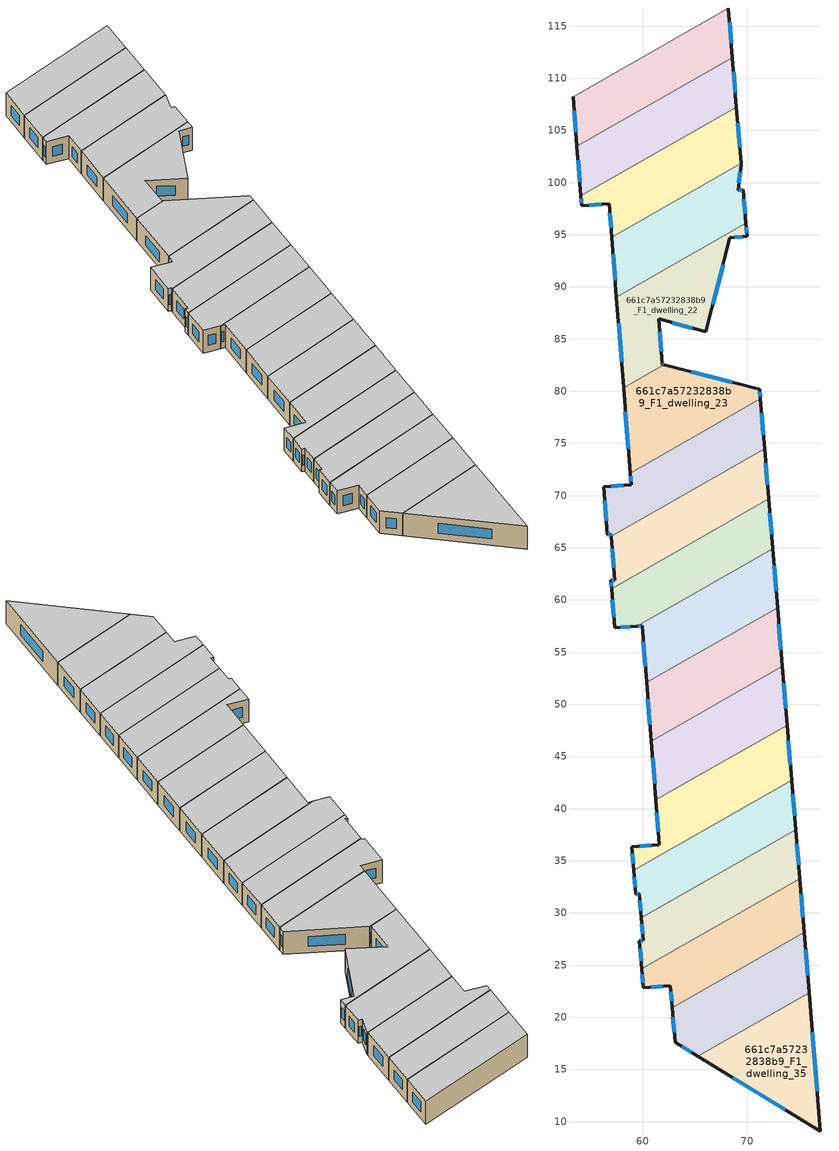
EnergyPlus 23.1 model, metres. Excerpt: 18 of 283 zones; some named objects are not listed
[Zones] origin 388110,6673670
661c7a57232838b9_F1_dwelling_18
 floor to 661c7a57232838b9_F0_dwelling_18 (EU_floor_Construction): 68.2,116.74 68.59,111.98 53.68,103.49 53.31,108.25 z3
 wall outside (EU_wall_Construction): 68.59,111.98 68.2,116.74 / 53.31,108.25 53.68,103.49 z3:6
 wall to 661c7a57232838b9_F1_dwelling_17 (EU_wall_Construction): 68.2,116.74 53.31,108.25 z3:6
 wall to 661c7a57232838b9_F1_dwelling_19 (EU_wall_Construction): 53.68,103.49 68.59,111.98 z3:6
 window (EU_Window_Construction): 68.48,113.34 68.31,115.38 / 53.42,106.89 53.58,104.85 z3.86:5.14
 ceiling to 661c7a57232838b9_F2_dwelling_18 (EU_floor_Construction): 68.59,111.98 68.2,116.74 53.31,108.25 53.68,103.49 z6
661c7a57232838b9_F1_dwelling_19
 floor to 661c7a57232838b9_F0_dwelling_19 (EU_floor_Construction): 68.59,111.98 68.98,107.24 54.06,98.73 53.68,103.49 z3
 wall outside (EU_wall_Construction): 68.98,107.24 68.59,111.98 / 53.68,103.49 54.06,98.73 z3:6
 wall to 661c7a57232838b9_F1_dwelling_20 (EU_wall_Construction): 54.06,98.73 68.98,107.24 z3:6
 window (EU_Window_Construction): 68.87,108.59 68.7,110.63 / 53.79,102.13 53.95,100.09 z3.86:5.14
 ceiling to 661c7a57232838b9_F2_dwelling_19 (EU_floor_Construction): 68.98,107.24 68.59,111.98 53.68,103.49 54.06,98.73 z6
661c7a57232838b9_F1_dwelling_20
 floor to 661c7a57232838b9_F0_dwelling_20 (EU_floor_Construction): 68.98,107.24 69.42,101.84 57.02,94.77 56.77,97.99 54.13,97.79 54.06,98.73 z3
 wall outside (EU_wall_Construction): 54.06,98.73 54.13,97.79 56.77,97.99 57.02,94.77 / 69.42,101.84 68.98,107.24 z3:6
 wall to 661c7a57232838b9_F1_dwelling_21 (EU_wall_Construction): 57.02,94.77 69.42,101.84 z3:6
 window (EU_Window_Construction): 54.89,97.85 56.02,97.93 / 54.08,98.46 54.11,98.06 / 69.29,103.38 69.1,105.69 / 56.84,97.07 56.95,95.69 z3.86:5.14
 ceiling to 661c7a57232838b9_F2_dwelling_20 (EU_floor_Construction): 69.42,101.84 68.98,107.24 54.06,98.73 54.13,97.79 56.77,97.99 57.02,94.77 z6
661c7a57232838b9_F1_dwelling_21
 floor to 661c7a57232838b9_F0_dwelling_21 (EU_floor_Construction): 69.42,101.84 69.43,101.76 69.12,99.28 69.61,99.31 69.89,96.08 57.48,89.01 57.02,94.77 z3
 wall outside (EU_wall_Construction): 69.89,96.08 69.61,99.31 69.12,99.28 69.43,101.76 69.42,101.84 / 57.02,94.77 57.48,89.01 z3:6
 wall to 661c7a57232838b9_F1_dwelling_22 (EU_wall_Construction): 57.48,89.01 69.89,96.08 z3:6
 window (EU_Window_Construction): 69.81,97.01 69.69,98.39 / 57.15,93.13 57.35,90.65 / 69.21,99.99 69.34,101.05 / 69.47,99.3 69.26,99.29 z3.86:5.14
 ceiling to 661c7a57232838b9_F2_dwelling_21 (EU_floor_Construction): 69.89,96.08 69.61,99.31 69.12,99.28 69.43,101.76 69.42,101.84 57.02,94.77 57.48,89.01 z6
661c7a57232838b9_F1_dwelling_22
 floor to 661c7a57232838b9_F0_dwelling_22 (EU_floor_Construction): 69.89,96.08 69.99,94.85 68.35,94.71 66.03,85.7 61.51,86.93 61.87,82.6 62.02,82.56 58.15,80.36 57.48,89.01 z3
 wall outside (EU_wall_Construction): 62.02,82.56 61.87,82.6 61.51,86.93 66.03,85.7 68.35,94.71 69.99,94.85 69.89,96.08 / 57.48,89.01 58.15,80.36 z3:6
 wall to 661c7a57232838b9_F1_dwelling_23 (EU_wall_Construction): 58.15,80.36 62.02,82.56 z3:6
 window (EU_Window_Construction): 62.8,86.58 64.74,86.05 / 61.77,83.84 61.62,85.69 / 61.97,82.57 61.91,82.59 / 57.67,86.54 57.96,82.83 / 69.96,95.2 69.92,95.73 / 68.82,94.75 69.52,94.81 / 66.69,88.27 67.69,92.14 z3.86:5.14
 ceiling to 661c7a57232838b9_F2_dwelling_22 (EU_floor_Construction): 66.03,85.7 68.35,94.71 69.99,94.85 69.89,96.08 57.48,89.01 58.15,80.36 62.02,82.56 61.87,82.6 61.51,86.93 z6
661c7a57232838b9_F1_dwelling_23
 floor to 661c7a57232838b9_F0_dwelling_23 (EU_floor_Construction): 71.19,80.2 71.27,79.28 58.79,72.16 58.15,80.36 62.02,82.56 z3
 wall outside (EU_wall_Construction): 58.15,80.36 58.79,72.16 / 71.27,79.28 71.19,80.2 62.02,82.56 z3:6
 wall to 661c7a57232838b9_F1_dwelling_24 (EU_wall_Construction): 58.79,72.16 71.27,79.28 z3:6
 window (EU_Window_Construction): 58.34,78.02 58.61,74.51 / 68.57,80.88 64.64,81.89 / 71.25,79.54 71.22,79.94 z3.86:5.14
 ceiling to 661c7a57232838b9_F2_dwelling_23 (EU_floor_Construction): 71.27,79.28 71.19,80.2 62.02,82.56 58.15,80.36 58.79,72.16 z6
661c7a57232838b9_F1_dwelling_24
 floor to 661c7a57232838b9_F0_dwelling_24 (EU_floor_Construction): 71.27,79.28 71.66,74.47 56.96,66.09 56.95,66.29 56.6,66.26 56.24,70.83 58.88,71.03 58.79,72.16 z3
 wall outside (EU_wall_Construction): 71.66,74.47 71.27,79.28 / 58.79,72.16 58.88,71.03 56.24,70.83 56.6,66.26 56.95,66.29 56.96,66.09 z3:6
 wall to 661c7a57232838b9_F1_dwelling_25 (EU_wall_Construction): 56.96,66.09 71.66,74.47 z3:6
 window (EU_Window_Construction): 71.55,75.85 71.38,77.9 / 56.95,66.23 56.96,66.15 / 56.7,66.27 56.85,66.28 / 56.34,69.52 56.5,67.57 / 58.13,70.97 57,70.89 / 58.82,71.84 58.86,71.36 z3.86:5.14
 ceiling to 661c7a57232838b9_F2_dwelling_24 (EU_floor_Construction): 71.66,74.47 71.27,79.28 58.79,72.16 58.88,71.03 56.24,70.83 56.6,66.26 56.95,66.29 56.96,66.09 z6
661c7a57232838b9_F1_dwelling_25
 floor to 661c7a57232838b9_F0_dwelling_25 (EU_floor_Construction): 71.66,74.47 72.06,69.68 57,61.09 56.94,61.87 57.29,61.9 56.96,66.09 z3
 wall outside (EU_wall_Construction): 56.96,66.09 57.29,61.9 56.94,61.87 57,61.09 / 72.06,69.68 71.66,74.47 z3:6
 wall to 661c7a57232838b9_F1_dwelling_26 (EU_wall_Construction): 57,61.09 72.06,69.68 z3:6
 window (EU_Window_Construction): 57.19,61.89 57.04,61.88 / 57.06,64.89 57.2,63.1 / 71.95,71.05 71.78,73.1 / 56.96,61.65 56.99,61.32 z3.86:5.14
 ceiling to 661c7a57232838b9_F2_dwelling_25 (EU_floor_Construction): 72.06,69.68 71.66,74.47 56.96,66.09 57.29,61.9 56.94,61.87 57,61.09 z6
661c7a57232838b9_F1_dwelling_26
 floor to 661c7a57232838b9_F0_dwelling_26 (EU_floor_Construction): 72.06,69.68 72.45,64.91 59.41,57.47 57.3,57.31 57,61.09 z3
 wall outside (EU_wall_Construction): 57,61.09 57.3,57.31 59.41,57.47 / 72.45,64.91 72.06,69.68 z3:6
 wall to 661c7a57232838b9_F1_dwelling_27 (EU_wall_Construction): 59.41,57.47 72.45,64.91 z3:6
 window (EU_Window_Construction): 57.09,60.01 57.22,58.39 / 72.34,66.27 72.17,68.31 / 57.9,57.36 58.81,57.43 z3.86:5.14
 ceiling to 661c7a57232838b9_F2_dwelling_26 (EU_floor_Construction): 72.45,64.91 72.06,69.68 57,61.09 57.3,57.31 59.41,57.47 z6
661c7a57232838b9_F1_dwelling_27
 floor to 661c7a57232838b9_F0_dwelling_27 (EU_floor_Construction): 72.45,64.91 72.91,59.27 60.36,52.12 59.94,57.52 59.41,57.47 z3
 wall outside (EU_wall_Construction): 59.41,57.47 59.94,57.52 60.36,52.12 / 72.91,59.27 72.45,64.91 z3:6
 wall to 661c7a57232838b9_F1_dwelling_28 (EU_wall_Construction): 60.36,52.12 72.91,59.27 z3:6
 window (EU_Window_Construction): 59.56,57.49 59.79,57.5 / 72.78,60.88 72.58,63.3 / 60.06,55.97 60.24,53.66 z3.86:5.14
 ceiling to 661c7a57232838b9_F2_dwelling_27 (EU_floor_Construction): 72.91,59.27 72.45,64.91 59.41,57.47 59.94,57.52 60.36,52.12 z6
661c7a57232838b9_F1_dwelling_28
 floor to 661c7a57232838b9_F0_dwelling_28 (EU_floor_Construction): 72.91,59.27 73.37,53.63 60.81,46.47 60.36,52.12 z3
 wall outside (EU_wall_Construction): 73.37,53.63 72.91,59.27 / 60.36,52.12 60.81,46.47 z3:6
 wall to 661c7a57232838b9_F1_dwelling_29 (EU_wall_Construction): 60.81,46.47 73.37,53.63 z3:6
 window (EU_Window_Construction): 73.24,55.24 73.04,57.66 / 60.49,50.5 60.68,48.08 z3.86:5.14
 ceiling to 661c7a57232838b9_F2_dwelling_28 (EU_floor_Construction): 73.37,53.63 72.91,59.27 60.36,52.12 60.81,46.47 z6
661c7a57232838b9_F1_dwelling_29
 floor to 661c7a57232838b9_F0_dwelling_29 (EU_floor_Construction): 73.37,53.63 73.84,48 61.25,40.83 60.81,46.47 z3
 wall outside (EU_wall_Construction): 73.84,48 73.37,53.63 / 60.81,46.47 61.25,40.83 z3:6
 wall to 661c7a57232838b9_F1_dwelling_30 (EU_wall_Construction): 61.25,40.83 73.84,48 z3:6
 window (EU_Window_Construction): 73.7,49.61 73.51,52.02 / 60.93,44.85 61.12,42.44 z3.86:5.14
 ceiling to 661c7a57232838b9_F2_dwelling_29 (EU_floor_Construction): 73.84,48 73.37,53.63 60.81,46.47 61.25,40.83 z6
661c7a57232838b9_F1_dwelling_30
 floor to 661c7a57232838b9_F0_dwelling_30 (EU_floor_Construction): 73.84,48 74.27,42.71 59.13,34.08 58.94,36.32 61.58,36.54 61.25,40.83 z3
 wall outside (EU_wall_Construction): 61.25,40.83 61.58,36.54 58.94,36.32 59.13,34.08 / 74.27,42.71 73.84,48 z3:6
 wall to 661c7a57232838b9_F1_dwelling_31 (EU_wall_Construction): 59.13,34.08 74.27,42.71 z3:6
 window (EU_Window_Construction): 60.83,36.47 59.7,36.38 / 61.34,39.6 61.49,37.76 / 74.15,44.22 73.96,46.49 / 59,35.68 59.08,34.72 z3.86:5.14
 ceiling to 661c7a57232838b9_F2_dwelling_30 (EU_floor_Construction): 74.27,42.71 73.84,48 61.25,40.83 61.58,36.54 58.94,36.32 59.13,34.08 z6
661c7a57232838b9_F1_dwelling_31
 floor to 661c7a57232838b9_F0_dwelling_31 (EU_floor_Construction): 74.27,42.71 74.66,37.98 59.85,29.54 59.66,31.83 59.32,31.8 59.13,34.08 z3
 wall outside (EU_wall_Construction): 59.13,34.08 59.32,31.8 59.66,31.83 59.85,29.54 / 74.66,37.98 74.27,42.71 z3:6
 wall to 661c7a57232838b9_F1_dwelling_32 (EU_wall_Construction): 59.85,29.54 74.66,37.98 z3:6
 window (EU_Window_Construction): 59.41,31.81 59.56,31.82 / 59.18,33.43 59.26,32.45 / 74.55,39.33 74.38,41.36 / 59.72,31.17 59.8,30.19 z3.86:5.14
 ceiling to 661c7a57232838b9_F2_dwelling_31 (EU_floor_Construction): 74.66,37.98 74.27,42.71 59.13,34.08 59.32,31.8 59.66,31.83 59.85,29.54 z6
661c7a57232838b9_F1_dwelling_32
 floor to 661c7a57232838b9_F0_dwelling_32 (EU_floor_Construction): 74.66,37.98 75.04,33.26 59.9,24.63 59.68,27.33 60.03,27.36 59.85,29.54 z3
 wall outside (EU_wall_Construction): 59.85,29.54 60.03,27.36 59.68,27.33 59.9,24.63 / 75.04,33.26 74.66,37.98 z3:6
 wall to 661c7a57232838b9_F1_dwelling_33 (EU_wall_Construction): 59.9,24.63 75.04,33.26 z3:6
 window (EU_Window_Construction): 59.93,27.35 59.78,27.34 / 59.9,28.92 59.98,27.98 / 74.93,34.61 74.77,36.63 / 59.74,26.56 59.84,25.4 z3.86:5.14
 ceiling to 661c7a57232838b9_F2_dwelling_32 (EU_floor_Construction): 75.04,33.26 74.66,37.98 59.85,29.54 60.03,27.36 59.68,27.33 59.9,24.63 z6
661c7a57232838b9_F1_dwelling_33
 floor to 661c7a57232838b9_F0_dwelling_33 (EU_floor_Construction): 75.04,33.26 75.47,28.14 62.81,20.93 62.64,23.02 60.05,22.81 59.9,24.63 z3
 wall outside (EU_wall_Construction): 59.9,24.63 60.05,22.81 62.64,23.02 62.81,20.93 / 75.47,28.14 75.04,33.26 z3:6
 wall to 661c7a57232838b9_F1_dwelling_34 (EU_wall_Construction): 62.81,20.93 75.47,28.14 z3:6
 window (EU_Window_Construction): 60.79,22.87 61.9,22.96 / 59.95,24.11 60.01,23.33 / 75.35,29.6 75.16,31.8 / 62.69,22.42 62.77,21.53 z3.86:5.14
 ceiling to 661c7a57232838b9_F2_dwelling_33 (EU_floor_Construction): 75.47,28.14 75.04,33.26 59.9,24.63 60.05,22.81 62.64,23.02 62.81,20.93 z6
661c7a57232838b9_F1_dwelling_34
 floor to 661c7a57232838b9_F0_dwelling_34 (EU_floor_Construction): 75.47,28.14 75.94,22.36 65.26,16.27 63.09,17.59 62.81,20.93 z3
 wall outside (EU_wall_Construction): 62.81,20.93 63.09,17.59 65.26,16.27 / 75.94,22.36 75.47,28.14 z3:6
 wall to 661c7a57232838b9_F1_dwelling_35 (EU_wall_Construction): 65.26,16.27 75.94,22.36 z3:6
 window (EU_Window_Construction): 62.89,19.98 63.01,18.55 / 75.8,24.01 75.6,26.49 / 63.71,17.21 64.64,16.65 z3.86:5.14
 ceiling to 661c7a57232838b9_F2_dwelling_34 (EU_floor_Construction): 75.94,22.36 75.47,28.14 62.81,20.93 63.09,17.59 65.26,16.27 z6
661c7a57232838b9_F1_dwelling_35
 floor to 661c7a57232838b9_F0_dwelling_35 (EU_floor_Construction): 75.94,22.36 77.03,9.09 65.26,16.27 z3
 wall outside (EU_wall_Construction): 65.26,16.27 77.03,9.09 75.94,22.36 z3:6
 window (EU_Window_Construction): 76.72,12.88 76.25,18.57 / 68.62,14.22 73.67,11.14 z3.86:5.14
 ceiling to 661c7a57232838b9_F2_dwelling_35 (EU_floor_Construction): 77.03,9.09 75.94,22.36 65.26,16.27 z6
[Building]
EU S2 Campaign: North Axis=0; Terrain=City; Solar Distribution=FullExterior
[Site:Location]
Helsinki-Vantaa.AP: Latitude=60.317; Longitude=24.963; Time Zone=2; Elevation=54.6
[SizingPeriod:WeatherFileDays]
AnnualSizingPeriod: Begin Month=1; Begin Day of Month=1; End Month=12; End Day of Month=31; Day of Week for Start Day=Monday; Use Weather File Daylight Saving Period=No; Use Weather File Rain and Snow Indicators=No
[MATERIAL]
EU_InternalMass_Material: Roughness=MediumRough; Thickness=0.1; Conductivity=1; Density=1800; Specific Heat=900; Thermal Absorptance=0.9; Solar Absorptance=0.7; Visible Absorptance=0.7
[MATERIAL:NOMASS] Roughness=MediumRough; Thermal Absorptance=0.9; Solar Absorptance=0.7; Visible Absorptance=0.7
Name | Thermal Resistance
EU_wall_NoMass | 5.91765
EU_floor_NoMass | 6.2875
[WINDOWMATERIAL:SIMPLEGLAZINGSYSTEM]
EU_Window_SimpleGlazing: UFactor=0.994035; Solar Heat Gain Coefficient=0.7; Visible Transmittance=0.7
[CONSTRUCTION]
EU_wall_Construction: EU_wall_NoMass
EU_floor_Construction: EU_floor_NoMass
EU_Window_Construction: EU_Window_SimpleGlazing
EU_InternalMass_Construction: EU_InternalMass_Material
[ZONE] Type=1; Multiplier=1; Ceiling Height=autocalculate; Floor Area=autocalculate; Part of Total Floor Area=Yes
Name | Volume
661c7a57232838b9_F1_dwelling_18 | 222.278
661c7a57232838b9_F1_dwelling_19; 661c7a57232838b9_F1_dwelling_28 | 222.305
661c7a57232838b9_F1_dwelling_20 | 222.307
661c7a57232838b9_F1_dwelling_21; 661c7a57232838b9_F1_dwelling_30 | 222.337
661c7a57232838b9_F1_dwelling_22 | 222.291
661c7a57232838b9_F1_dwelling_23 | 222.248
661c7a57232838b9_F1_dwelling_24; 661c7a57232838b9_F1_dwelling_25 | 222.342
661c7a57232838b9_F1_dwelling_26 | 222.275
661c7a57232838b9_F1_dwelling_27 | 222.311
661c7a57232838b9_F1_dwelling_29 | 222.316
661c7a57232838b9_F1_dwelling_31 | 222.287
661c7a57232838b9_F1_dwelling_32; 661c7a57232838b9_F1_dwelling_35 | 222.3
661c7a57232838b9_F1_dwelling_33 | 222.32
661c7a57232838b9_F1_dwelling_34 | 222.297
[INTERNALMASS] Construction=EU_InternalMass_Construction
Name | Zone or ZoneList | Surface Area
661c7a57232838b9_F1_dwelling_18_EU_InternalMass | 661c7a57232838b9_F1_dwelling_18 | 74.0928
661c7a57232838b9_F1_dwelling_19_EU_InternalMass | 661c7a57232838b9_F1_dwelling_19 | 74.1017
661c7a57232838b9_F1_dwelling_20_EU_InternalMass | 661c7a57232838b9_F1_dwelling_20 | 74.1025
661c7a57232838b9_F1_dwelling_21_EU_InternalMass | 661c7a57232838b9_F1_dwelling_21 | 74.1125
661c7a57232838b9_F1_dwelling_22_EU_InternalMass | 661c7a57232838b9_F1_dwelling_22 | 74.0968
661c7a57232838b9_F1_dwelling_23_EU_InternalMass | 661c7a57232838b9_F1_dwelling_23 | 74.083
661c7a57232838b9_F1_dwelling_24_EU_InternalMass | 661c7a57232838b9_F1_dwelling_24 | 74.1141
661c7a57232838b9_F1_dwelling_25_EU_InternalMass | 661c7a57232838b9_F1_dwelling_25 | 74.1141
661c7a57232838b9_F1_dwelling_26_EU_InternalMass | 661c7a57232838b9_F1_dwelling_26 | 74.0915
661c7a57232838b9_F1_dwelling_27_EU_InternalMass | 661c7a57232838b9_F1_dwelling_27 | 74.1036
661c7a57232838b9_F1_dwelling_28_EU_InternalMass | 661c7a57232838b9_F1_dwelling_28 | 74.1014
661c7a57232838b9_F1_dwelling_29_EU_InternalMass | 661c7a57232838b9_F1_dwelling_29 | 74.1054
661c7a57232838b9_F1_dwelling_30_EU_InternalMass | 661c7a57232838b9_F1_dwelling_30 | 74.1122
661c7a57232838b9_F1_dwelling_31_EU_InternalMass | 661c7a57232838b9_F1_dwelling_31 | 74.0955
661c7a57232838b9_F1_dwelling_32_EU_InternalMass | 661c7a57232838b9_F1_dwelling_32 | 74.0997
661c7a57232838b9_F1_dwelling_33_EU_InternalMass | 661c7a57232838b9_F1_dwelling_33 | 74.1068
661c7a57232838b9_F1_dwelling_34_EU_InternalMass | 661c7a57232838b9_F1_dwelling_34 | 74.0993
661c7a57232838b9_F1_dwelling_35_EU_InternalMass | 661c7a57232838b9_F1_dwelling_35 | 74.0998
[OTHEREQUIPMENT] Fuel Type=Electricity; Design Level Calculation Method=Watts/Area; Power per Zone Floor Area=1; Fraction Latent=0; Fraction Radiant=0; Fraction Lost=0; Carbon Dioxide Generation Rate=0; EndUse Subcategory=EU_Step8_InternalGains
Name | Zone or ZoneList or Space or SpaceList | Schedule
EU_Step8_InternalGain_661c7a57232838b9_F1_dwelling_18_f000 | 661c7a57232838b9_F1_dwelling_18 | EU_Step8_GainSchedule_661c7a57232838b9_F1_dwelling_18_f000
EU_Step8_InternalGain_661c7a57232838b9_F1_dwelling_19_f000 | 661c7a57232838b9_F1_dwelling_19 | EU_Step8_GainSchedule_661c7a57232838b9_F1_dwelling_19_f000
EU_Step8_InternalGain_661c7a57232838b9_F1_dwelling_20_f000 | 661c7a57232838b9_F1_dwelling_20 | EU_Step8_GainSchedule_661c7a57232838b9_F1_dwelling_20_f000
EU_Step8_InternalGain_661c7a57232838b9_F1_dwelling_21_f000 | 661c7a57232838b9_F1_dwelling_21 | EU_Step8_GainSchedule_661c7a57232838b9_F1_dwelling_21_f000
EU_Step8_InternalGain_661c7a57232838b9_F1_dwelling_22_f000 | 661c7a57232838b9_F1_dwelling_22 | EU_Step8_GainSchedule_661c7a57232838b9_F1_dwelling_22_f000
EU_Step8_InternalGain_661c7a57232838b9_F1_dwelling_23_f000 | 661c7a57232838b9_F1_dwelling_23 | EU_Step8_GainSchedule_661c7a57232838b9_F1_dwelling_23_f000
EU_Step8_InternalGain_661c7a57232838b9_F1_dwelling_24_f000 | 661c7a57232838b9_F1_dwelling_24 | EU_Step8_GainSchedule_661c7a57232838b9_F1_dwelling_24_f000
EU_Step8_InternalGain_661c7a57232838b9_F1_dwelling_25_f000 | 661c7a57232838b9_F1_dwelling_25 | EU_Step8_GainSchedule_661c7a57232838b9_F1_dwelling_25_f000
EU_Step8_InternalGain_661c7a57232838b9_F1_dwelling_26_f000 | 661c7a57232838b9_F1_dwelling_26 | EU_Step8_GainSchedule_661c7a57232838b9_F1_dwelling_26_f000
EU_Step8_InternalGain_661c7a57232838b9_F1_dwelling_27_f000 | 661c7a57232838b9_F1_dwelling_27 | EU_Step8_GainSchedule_661c7a57232838b9_F1_dwelling_27_f000
EU_Step8_InternalGain_661c7a57232838b9_F1_dwelling_28_f000 | 661c7a57232838b9_F1_dwelling_28 | EU_Step8_GainSchedule_661c7a57232838b9_F1_dwelling_28_f000
EU_Step8_InternalGain_661c7a57232838b9_F1_dwelling_29_f000 | 661c7a57232838b9_F1_dwelling_29 | EU_Step8_GainSchedule_661c7a57232838b9_F1_dwelling_29_f000
EU_Step8_InternalGain_661c7a57232838b9_F1_dwelling_30_f000 | 661c7a57232838b9_F1_dwelling_30 | EU_Step8_GainSchedule_661c7a57232838b9_F1_dwelling_30_f000
EU_Step8_InternalGain_661c7a57232838b9_F1_dwelling_31_f000 | 661c7a57232838b9_F1_dwelling_31 | EU_Step8_GainSchedule_661c7a57232838b9_F1_dwelling_31_f000
EU_Step8_InternalGain_661c7a57232838b9_F1_dwelling_32_f000 | 661c7a57232838b9_F1_dwelling_32 | EU_Step8_GainSchedule_661c7a57232838b9_F1_dwelling_32_f000
EU_Step8_InternalGain_661c7a57232838b9_F1_dwelling_33_f000 | 661c7a57232838b9_F1_dwelling_33 | EU_Step8_GainSchedule_661c7a57232838b9_F1_dwelling_33_f000
EU_Step8_InternalGain_661c7a57232838b9_F1_dwelling_34_f000 | 661c7a57232838b9_F1_dwelling_34 | EU_Step8_GainSchedule_661c7a57232838b9_F1_dwelling_34_f000
EU_Step8_InternalGain_661c7a57232838b9_F1_dwelling_35_f000 | 661c7a57232838b9_F1_dwelling_35 | EU_Step8_GainSchedule_661c7a57232838b9_F1_dwelling_35_f000
[ZONEVENTILATION:DESIGNFLOWRATE] Schedule=EU_AlwaysOn; Design Flow Rate Calculation Method=AirChanges/Hour; Air Changes per Hour=0.596421; Ventilation Type=Natural; Fan Pressure Rise=0; Fan Total Efficiency=1; Constant Term Coefficient=1; Temperature Term Coefficient=0; Velocity Term Coefficient=0; Velocity Squared Term Coefficient=0; Minimum Indoor Temperature=-100; Maximum Indoor Temperature=100; Delta Temperature=-100; Minimum Outdoor Temperature=-100; Maximum Outdoor Temperature=100; Maximum Wind Speed=40
Name | Zone or ZoneList or Space or SpaceList
EU_ConstantAir_661c7a57232838b9_F1_dwelling_18 | 661c7a57232838b9_F1_dwelling_18
EU_ConstantAir_661c7a57232838b9_F1_dwelling_19 | 661c7a57232838b9_F1_dwelling_19
EU_ConstantAir_661c7a57232838b9_F1_dwelling_20 | 661c7a57232838b9_F1_dwelling_20
EU_ConstantAir_661c7a57232838b9_F1_dwelling_21 | 661c7a57232838b9_F1_dwelling_21
EU_ConstantAir_661c7a57232838b9_F1_dwelling_22 | 661c7a57232838b9_F1_dwelling_22
EU_ConstantAir_661c7a57232838b9_F1_dwelling_23 | 661c7a57232838b9_F1_dwelling_23
EU_ConstantAir_661c7a57232838b9_F1_dwelling_24 | 661c7a57232838b9_F1_dwelling_24
EU_ConstantAir_661c7a57232838b9_F1_dwelling_25 | 661c7a57232838b9_F1_dwelling_25
EU_ConstantAir_661c7a57232838b9_F1_dwelling_26 | 661c7a57232838b9_F1_dwelling_26
EU_ConstantAir_661c7a57232838b9_F1_dwelling_27 | 661c7a57232838b9_F1_dwelling_27
EU_ConstantAir_661c7a57232838b9_F1_dwelling_28 | 661c7a57232838b9_F1_dwelling_28
EU_ConstantAir_661c7a57232838b9_F1_dwelling_29 | 661c7a57232838b9_F1_dwelling_29
EU_ConstantAir_661c7a57232838b9_F1_dwelling_30 | 661c7a57232838b9_F1_dwelling_30
EU_ConstantAir_661c7a57232838b9_F1_dwelling_31 | 661c7a57232838b9_F1_dwelling_31
EU_ConstantAir_661c7a57232838b9_F1_dwelling_32 | 661c7a57232838b9_F1_dwelling_32
EU_ConstantAir_661c7a57232838b9_F1_dwelling_33 | 661c7a57232838b9_F1_dwelling_33
EU_ConstantAir_661c7a57232838b9_F1_dwelling_34 | 661c7a57232838b9_F1_dwelling_34
EU_ConstantAir_661c7a57232838b9_F1_dwelling_35 | 661c7a57232838b9_F1_dwelling_35
[HVACTEMPLATE:ZONE:IDEALLOADSAIRSYSTEM] System Availability Schedule=EU_AlwaysOn; Maximum Heating Supply Air Temperature=50; Minimum Cooling Supply Air Temperature=13; Maximum Heating Supply Air Humidity Ratio=0.0156; Minimum Cooling Supply Air Humidity Ratio=0.0077; Heating Limit=NoLimit; Cooling Limit=NoLimit; Heating Availability Schedule=EU_AlwaysOn; Cooling Availability Schedule=EU_CoolingOff; Dehumidification Control Type=ConstantSensibleHeatRatio; Cooling Sensible Heat Ratio=0.7; Dehumidification Setpoint=60; Humidification Control Type=None; Humidification Setpoint=30; Outdoor Air Method=None; Outdoor Air Flow Rate per Person=0.00944; Outdoor Air Flow Rate per Zone Floor Area=0; Outdoor Air Flow Rate per Zone=0; Demand Controlled Ventilation Type=None; Outdoor Air Economizer Type=NoEconomizer; Heat Recovery Type=None; Sensible Heat Recovery Effectiveness=0.7; Latent Heat Recovery Effectiveness=0.65
Name | Template Thermostat
661c7a57232838b9_F1_dwelling_18 | EU_HeatOnly_661c7a57232838b9_F1_dwelling_18
661c7a57232838b9_F1_dwelling_19 | EU_HeatOnly_661c7a57232838b9_F1_dwelling_19
661c7a57232838b9_F1_dwelling_20 | EU_HeatOnly_661c7a57232838b9_F1_dwelling_20
661c7a57232838b9_F1_dwelling_21 | EU_HeatOnly_661c7a57232838b9_F1_dwelling_21
661c7a57232838b9_F1_dwelling_22 | EU_HeatOnly_661c7a57232838b9_F1_dwelling_22
661c7a57232838b9_F1_dwelling_23 | EU_HeatOnly_661c7a57232838b9_F1_dwelling_23
661c7a57232838b9_F1_dwelling_24 | EU_HeatOnly_661c7a57232838b9_F1_dwelling_24
661c7a57232838b9_F1_dwelling_25 | EU_HeatOnly_661c7a57232838b9_F1_dwelling_25
661c7a57232838b9_F1_dwelling_26 | EU_HeatOnly_661c7a57232838b9_F1_dwelling_26
661c7a57232838b9_F1_dwelling_27 | EU_HeatOnly_661c7a57232838b9_F1_dwelling_27
661c7a57232838b9_F1_dwelling_28 | EU_HeatOnly_661c7a57232838b9_F1_dwelling_28
661c7a57232838b9_F1_dwelling_29 | EU_HeatOnly_661c7a57232838b9_F1_dwelling_29
661c7a57232838b9_F1_dwelling_30 | EU_HeatOnly_661c7a57232838b9_F1_dwelling_30
661c7a57232838b9_F1_dwelling_31 | EU_HeatOnly_661c7a57232838b9_F1_dwelling_31
661c7a57232838b9_F1_dwelling_32 | EU_HeatOnly_661c7a57232838b9_F1_dwelling_32
661c7a57232838b9_F1_dwelling_33 | EU_HeatOnly_661c7a57232838b9_F1_dwelling_33
661c7a57232838b9_F1_dwelling_34 | EU_HeatOnly_661c7a57232838b9_F1_dwelling_34
661c7a57232838b9_F1_dwelling_35 | EU_HeatOnly_661c7a57232838b9_F1_dwelling_35
[SIZING:ZONE] Zone Cooling Design Supply Air Temperature Input Method=SupplyAirTemperature; Zone Cooling Design Supply Air Temperature=13; Zone Heating Design Supply Air Temperature Input Method=SupplyAirTemperature; Zone Heating Design Supply Air Temperature=50; Zone Cooling Design Supply Air Humidity Ratio=0.008; Zone Heating Design Supply Air Humidity Ratio=0.008; Cooling Design Air Flow Method=DesignDay; Cooling Design Air Flow Rate=0; Cooling Minimum Air Flow per Zone Floor Area=0.000762; Cooling Minimum Air Flow=0; Cooling Minimum Air Flow Fraction=0.2; Heating Design Air Flow Method=DesignDay; Heating Design Air Flow Rate=0; Heating Maximum Air Flow per Zone Floor Area=0.002032; Heating Maximum Air Flow=0.141576; Heating Maximum Air Flow Fraction=0.3; Account for Dedicated Outdoor Air System=No; Dedicated Outdoor Air System Control Strategy=NeutralSupplyAir; Dedicated Outdoor Air Low Setpoint Temperature for Design=autosize; Dedicated Outdoor Air High Setpoint Temperature for Design=autosize; Zone Load Sizing Method=Sensible Load Only No Latent Load; Zone Latent Cooling Design Supply Air Humidity Ratio Input Method=HumidityRatioDifference; Zone Cooling Design Supply Air Humidity Ratio Difference=0.005; Zone Latent Heating Design Supply Air Humidity Ratio Input Method=HumidityRatioDifference; Zone Humidification Design Supply Air Humidity Ratio Difference=0.005
661c7a57232838b9_F1_dwelling_18; 661c7a57232838b9_F1_dwelling_19; 661c7a57232838b9_F1_dwelling_20; 661c7a57232838b9_F1_dwelling_21; 661c7a57232838b9_F1_dwelling_22; 661c7a57232838b9_F1_dwelling_23; 661c7a57232838b9_F1_dwelling_24; 661c7a57232838b9_F1_dwelling_25; 661c7a57232838b9_F1_dwelling_26; 661c7a57232838b9_F1_dwelling_27; 661c7a57232838b9_F1_dwelling_28; 661c7a57232838b9_F1_dwelling_29; 661c7a57232838b9_F1_dwelling_30; 661c7a57232838b9_F1_dwelling_31; 661c7a57232838b9_F1_dwelling_32; 661c7a57232838b9_F1_dwelling_33; 661c7a57232838b9_F1_dwelling_34; 661c7a57232838b9_F1_dwelling_35
[SCHEDULE:CONSTANT]
Name | Hourly Value
EU_AlwaysOn | 1
EU_CoolingOff | 0
[SCHEDULE:FILE] Column Number=1; Rows to Skip at Top=0; Number of Hours of Data=8760; Column Separator=Comma; Interpolate to Timestep=No; Minutes per Item=60; Adjust Schedule for Daylight Savings=Yes
Name | File
EU_Step8_GainSchedule_661c7a57232838b9_F1_dwelling_18_f000 | ../../schedules/661c7a57232838b9/661c7a57232838b9_F1_dwelling_18_f000_gain.csv
EU_Step8_GainSchedule_661c7a57232838b9_F1_dwelling_19_f000 | ../../schedules/661c7a57232838b9/661c7a57232838b9_F1_dwelling_19_f000_gain.csv
EU_Step8_GainSchedule_661c7a57232838b9_F1_dwelling_20_f000 | ../../schedules/661c7a57232838b9/661c7a57232838b9_F1_dwelling_20_f000_gain.csv
EU_Step8_GainSchedule_661c7a57232838b9_F1_dwelling_21_f000 | ../../schedules/661c7a57232838b9/661c7a57232838b9_F1_dwelling_21_f000_gain.csv
EU_Step8_GainSchedule_661c7a57232838b9_F1_dwelling_22_f000 | ../../schedules/661c7a57232838b9/661c7a57232838b9_F1_dwelling_22_f000_gain.csv
EU_Step8_GainSchedule_661c7a57232838b9_F1_dwelling_23_f000 | ../../schedules/661c7a57232838b9/661c7a57232838b9_F1_dwelling_23_f000_gain.csv
EU_Step8_GainSchedule_661c7a57232838b9_F1_dwelling_24_f000 | ../../schedules/661c7a57232838b9/661c7a57232838b9_F1_dwelling_24_f000_gain.csv
EU_Step8_GainSchedule_661c7a57232838b9_F1_dwelling_25_f000 | ../../schedules/661c7a57232838b9/661c7a57232838b9_F1_dwelling_25_f000_gain.csv
EU_Step8_GainSchedule_661c7a57232838b9_F1_dwelling_26_f000 | ../../schedules/661c7a57232838b9/661c7a57232838b9_F1_dwelling_26_f000_gain.csv
EU_Step8_GainSchedule_661c7a57232838b9_F1_dwelling_27_f000 | ../../schedules/661c7a57232838b9/661c7a57232838b9_F1_dwelling_27_f000_gain.csv
EU_Step8_GainSchedule_661c7a57232838b9_F1_dwelling_28_f000 | ../../schedules/661c7a57232838b9/661c7a57232838b9_F1_dwelling_28_f000_gain.csv
EU_Step8_GainSchedule_661c7a57232838b9_F1_dwelling_29_f000 | ../../schedules/661c7a57232838b9/661c7a57232838b9_F1_dwelling_29_f000_gain.csv
EU_Step8_GainSchedule_661c7a57232838b9_F1_dwelling_30_f000 | ../../schedules/661c7a57232838b9/661c7a57232838b9_F1_dwelling_30_f000_gain.csv
EU_Step8_GainSchedule_661c7a57232838b9_F1_dwelling_31_f000 | ../../schedules/661c7a57232838b9/661c7a57232838b9_F1_dwelling_31_f000_gain.csv
EU_Step8_GainSchedule_661c7a57232838b9_F1_dwelling_32_f000 | ../../schedules/661c7a57232838b9/661c7a57232838b9_F1_dwelling_32_f000_gain.csv
EU_Step8_GainSchedule_661c7a57232838b9_F1_dwelling_33_f000 | ../../schedules/661c7a57232838b9/661c7a57232838b9_F1_dwelling_33_f000_gain.csv
EU_Step8_GainSchedule_661c7a57232838b9_F1_dwelling_34_f000 | ../../schedules/661c7a57232838b9/661c7a57232838b9_F1_dwelling_34_f000_gain.csv
EU_Step8_GainSchedule_661c7a57232838b9_F1_dwelling_35_f000 | ../../schedules/661c7a57232838b9/661c7a57232838b9_F1_dwelling_35_f000_gain.csv
